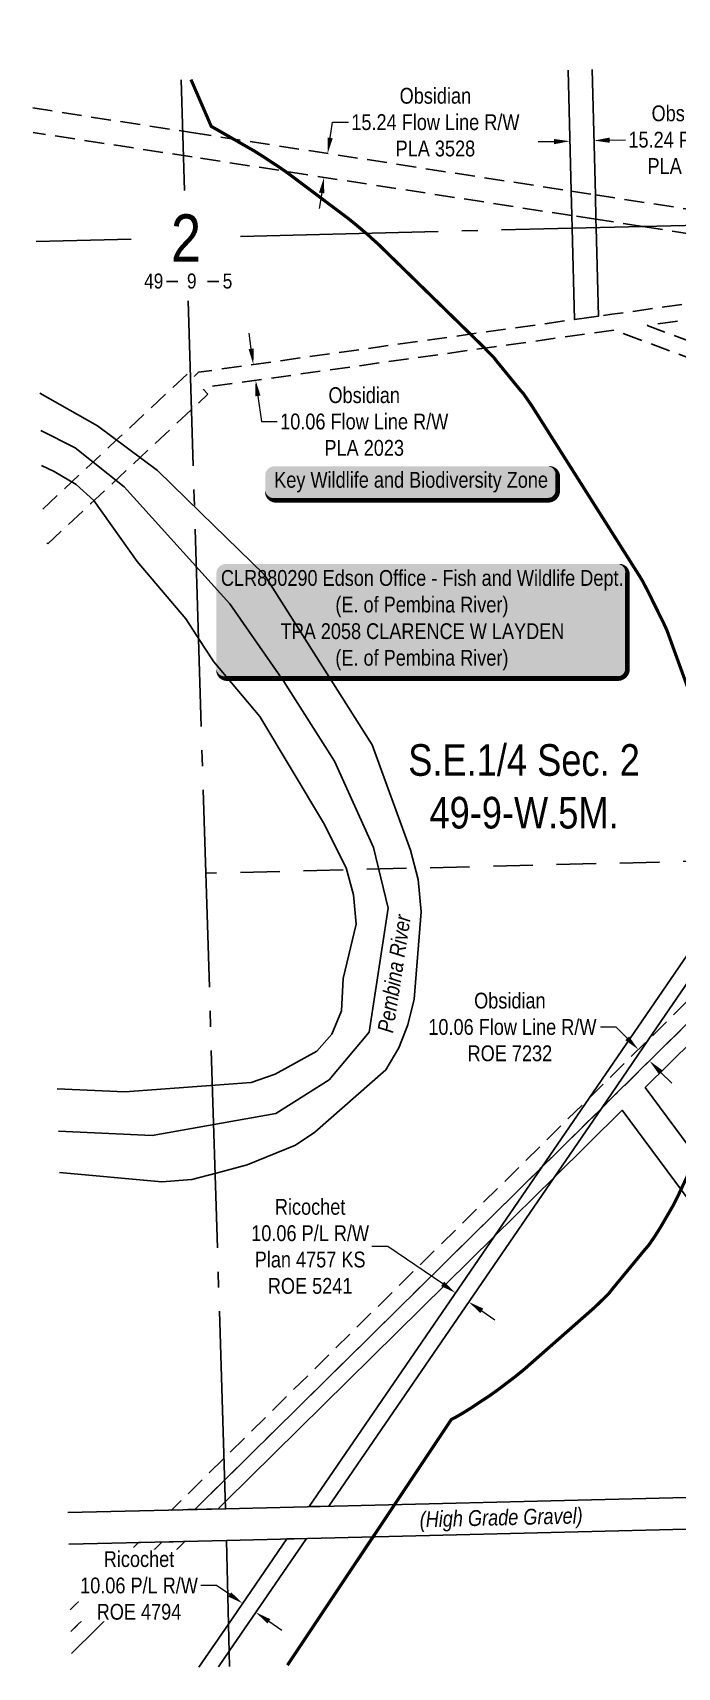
# Model space of a CAD drawing. Extents: x 619576 to 621440, y 5894318 to 5896119.
# Drawn here: x 619576 to 619984, y 5895085 to 5896119 of the extents above; entities that cross this region are included whole.
import ezdxf
from ezdxf.enums import TextEntityAlignment as Align

# ---------------------------------------------------------------- set-up
doc = ezdxf.new("R2010")
doc.units = 0
doc.header["$LTSCALE"] = 5
doc.header["$PDMODE"] = 32
doc.header["$PDSIZE"] = 50
for name, pattern in [('DASHDOT2', [12.7, 6.35, -3.175, 0, -3.175]), ('foc-FLOWLINE', [3.75, 2.5, -1.25]), ('foc-LSD', [8, 5, -3]), ('foc-QUARTERLINE', [33, 25, -3, 2, -3]), ('foc-WHEELTRACKS', [2, 0.4, -1.6])]:
    doc.linetypes.add(name, pattern=pattern)
doc.layers.get('Defpoints').update_dxf_attribs({"color": 9})
for name, color, linetype in [('10', 1, 'Continuous'), ('9', 3, 'Continuous'), ('AS-SURFACE IMPACT', 7, 'Continuous'), ('AS-WILDLIFE', 131, 'DASHDOT2'), ('AS-WILDLIFE-BLOCK', 131, 'Continuous'), ('C-SYMBOL', 7, 'Continuous'), ('F-FLOWLINE', 190, 'foc-FLOWLINE'), ('F-RW', 190, 'Continuous'), ('L-SEC', 7, 'Continuous'), ('L-SECLBL', 7, 'Continuous'), ('L-SECQ', 8, 'foc-QUARTERLINE'), ('L-SECTION-LSD', 7, 'foc-LSD'), ('T-WATER', 160, 'Continuous'), ('T-WATER-P3', 160, 'foc-WHEELTRACKS'), ('T-WATER-T', 170, 'Continuous')]:
    doc.layers.add(name, color=color, linetype=linetype)
for name, color, linetype, lineweight in [('F-EZE-T', 190, 'Continuous', 9), ('F-FLOWLINE-T', 190, 'Continuous', 9), ('F-RW-T', 190, 'Continuous', 9), ('T-TEXT', 48, 'Continuous', 18)]:
    doc.layers.add(name, color=color, linetype=linetype, lineweight=lineweight)
doc.styles.add('175L', font='ARIALN.TTF', dxfattribs={"height": 20})
doc.styles.add('80', font='ARIALN.TTF', dxfattribs={"height": 10})
doc.styles.add('80CG', font='ARIALN.TTF', dxfattribs={"height": 10})
doc.styles.add('80L', font='ARIALN.TTF', dxfattribs={"height": 10})
doc.styles.add('80LS', font='ARIALNI.TTF', dxfattribs={"height": 10})
doc.styles.add('foc-LtypeFont', font='ARIALN.TTF', dxfattribs={"height": 7.35})
doc.styles.add('SIMPLEX', font='ARIALN.TTF')
doc.linetypes.add('foc-TOPO-flowdirection-NOLINE', pattern='A,0,[">",foc-LtypeFont,S=0.3,R=0,X=0,Y=-0.945],-20,[">",foc-LtypeFont,S=0.3,R=0,X=0,Y=-0.945],0', length=20)
doc.dimstyles.new('Compass 5 000', dxfattribs={"dimscale": 5, "dimtxt": 9, "dimasz": 2, "dimexe": 0.2, "dimexo": 0.0625, "dimgap": 0.5, "dimtad": 0, "dimtih": 1, "dimtoh": 1, "dimzin": 0, "dimdsep": 46, "dimtxsty": '80CG', "dimcen": 0.1, "dimse1": 1, "dimse2": 1, "dimclrd": 256, "dimclrt": 256, "dimaunit": 1, "dimadec": 4, "dimazin": 0, "dimtfac": 0.06, "dimtofl": 0, "dimtmove": 0, "dimatfit": 1, "dimfxl": 0.2, "dimtolj": 1, "dimtzin": 0, "dimlwd": -1, "dimarcsym": 0})

# ---------------------------------------------------------------- blocks, each defined once
blk = doc.blocks.new('L-SECLBL')
at = {"layer": '9', "color": 7}
for p, q in [((-5.1, -27.8), (-12.3, -27.8)), ((20.7, -27.8), (13.5, -27.8))]:
    blk.add_line(p, q, dxfattribs=at)
at = {"layer": '10', "color": 2, "style": 'SIMPLEX'}
blk.add_attdef('SEC', text='', height=30, dxfattribs=at).set_placement((0, 0), align=Align.MIDDLE)
at = {"layer": '10', "color": 5, "style": '80L'}
blk.add_attdef('TWP', text='', height=9.5, dxfattribs=at).set_placement((-14.4, -27.4), align=Align.MIDDLE_RIGHT)
blk.add_attdef('RGE', text='', height=9.5, dxfattribs=at).set_placement((3.6, -27.4), align=Align.MIDDLE_CENTER)
blk.add_attdef('MER', text='', height=9.5, dxfattribs=at).set_placement((23.2, -27.4), align=Align.MIDDLE_LEFT)
blk = doc.blocks.new('*U597')
h = blk.add_hatch(color=255)
edge = h.paths.add_edge_path()
edge.add_line((-124, -37), (124, -37))
edge.add_arc((124, -31), 6, 270, 360)
edge.add_line((130, -31), (130, 29.5))
edge.add_arc((124, 29.5), 6, 0, 90)
edge.add_line((124, 35.5), (-124, 35.5))
edge.add_arc((-124, 29.5), 6, 90, 180)
edge.add_line((-130, 29.5), (-130, -31))
edge.add_arc((-124, -31), 6, 180, 270)
at = {"color": 44, "flags": 128}
blk.add_lwpolyline([(-124, -37, 3, 3, 0), (124, -37, 3, 3, 0.414214), (130, -31, 3, 3, 0), (130, 29.5, 3, 0, 0.414214), (124, 35.5, 0, 0, 0), (-124, 35.5, 0, 0, 0.414214), (-130, 29.5, 0, 0, 0), (-130, -31, 0, 3, 0.414214)], format="xyseb", close=True, dxfattribs=at)
at = {"color": 44, "style": '80'}
blk.add_attdef('ENTER_TEXT_001', (-36, -5), '', height=10, dxfattribs=at)
blk = doc.blocks.new('*D601')
at = {"layer": 'Defpoints', "color": 0, "transparency": 16777216}
for p in [(619778.5, 5895917.6), (619779.9, 5895907.6), (619717.4, 5895898.9)]:
    blk.add_point(p, dxfattribs=at)
at = {"layer": 'F-FLOWLINE-T', "transparency": 16777216}
for p, q in [((619714.6, 5895918.7), (619713.3, 5895928.6)), ((619718.8, 5895888.9), (619721.1, 5895872.7)), ((619721.1, 5895872.7), (619731.1, 5895872.7))]:
    blk.add_line(p, q, dxfattribs=at)
for points in [[(619716.3, 5895919), (619713, 5895918.5), (619716, 5895908.8)], [(619720.5, 5895889.2), (619717.2, 5895888.7), (619717.4, 5895898.9)]]:
    blk.add_solid(points, dxfattribs=at)
at = {"layer": 'F-FLOWLINE-T', "transparency": 16777216, "insert": (619786.1, 5895872.7), "char_height": 10, "attachment_point": 5, "style": '80CG'}
blk.add_mtext('\\A1;Obsidian\\P10.06 Flow Line R/W\\PPLA 2023', dxfattribs=at)
blk = doc.blocks.new('*D603')
at = {"layer": 'Defpoints', "color": 0, "transparency": 16777216}
for p in [(619757.1, 5896043.2), (619763, 5896042.3), (619754.7, 5896028.2)]:
    blk.add_point(p, dxfattribs=at)
at = {"layer": 'F-FLOWLINE-T', "transparency": 16777216}
for p, q in [((619764.5, 5896052.2), (619766.1, 5896062.1)), ((619766.1, 5896062.1), (619776.1, 5896062.1)), ((619759.2, 5896017.4), (619757.6, 5896007.5))]:
    blk.add_line(p, q, dxfattribs=at)
for points in [[(619762.9, 5896052.5), (619766.2, 5896051.9), (619763, 5896042.3)], [(619757.5, 5896017.6), (619760.8, 5896017.1), (619760.7, 5896027.2)]]:
    blk.add_solid(points, dxfattribs=at)
at = {"layer": 'F-FLOWLINE-T', "transparency": 16777216, "insert": (619831.1, 5896062.1), "char_height": 10, "attachment_point": 5, "style": '80CG'}
blk.add_mtext('\\A1;Obsidian\\P15.24 Flow Line R/W\\PPLA 3528', dxfattribs=at)
blk = doc.blocks.new('*D605')
at = {"layer": 'Defpoints', "color": 0, "transparency": 16777216}
for p in [(619915.9, 5896058.7), (619931.1, 5896059.1), (619931.4, 5896050.5)]:
    blk.add_point(p, dxfattribs=at)
at = {"layer": 'F-RW-T', "transparency": 16777216}
for p, q in [((619906.1, 5896049.8), (619896.1, 5896049.6)), ((619941.4, 5896050.7), (619951.4, 5896051))]:
    blk.add_line(p, q, dxfattribs=at)
for points in [[(619906.1, 5896051.5), (619906.2, 5896048.2), (619916.1, 5896050.1)], [(619941.3, 5896052.4), (619941.4, 5896049.1), (619931.4, 5896050.5)]]:
    blk.add_solid(points, dxfattribs=at)
at = {"layer": 'F-RW-T', "transparency": 16777216, "insert": (619990.4, 5896051), "char_height": 10, "attachment_point": 5, "style": '80CG'}
blk.add_mtext('\\A1;Obsidian\\P15.24 P/L R/W\\PPLA 4275', dxfattribs=at)
blk = doc.blocks.new('*D617')
at = {"layer": 'Defpoints', "color": 0, "transparency": 16777216}
for p in [(619852.2, 5895315.8), (619822.1, 5895289.8), (619830.4, 5895284.1)]:
    blk.add_point(p, dxfattribs=at)
at = {"layer": 'F-EZE-T', "transparency": 16777216}
for p, q in [((619801, 5895350.9), (619791, 5895350.9)), ((619835.7, 5895327.2), (619801, 5895350.9)), ((619860.4, 5895310.2), (619868.7, 5895304.5))]:
    blk.add_line(p, q, dxfattribs=at)
for points in [[(619836.6, 5895328.6), (619834.7, 5895325.8), (619843.9, 5895321.5)], [(619861.4, 5895311.6), (619859.5, 5895308.8), (619852.2, 5895315.8)]]:
    blk.add_solid(points, dxfattribs=at)
at = {"layer": 'F-EZE-T', "transparency": 16777216, "insert": (619751.9, 5895350.9), "char_height": 10, "attachment_point": 5, "style": '80CG'}
blk.add_mtext('\\A1;Ricochet\\P10.06 P/L R/W\\PPlan 4757 KS\\PROE 5241', dxfattribs=at)
blk = doc.blocks.new('*D618')
at = {"layer": 'Defpoints', "color": 0, "transparency": 16777216}
for p in [(619721.7, 5895143.2), (619730, 5895137.5), (619717.6, 5895119.4)]:
    blk.add_point(p, dxfattribs=at)
at = {"layer": 'F-EZE-T', "transparency": 16777216}
for p, q in [((619692.8, 5895136.4), (619682.8, 5895136.4)), ((619701.1, 5895130.8), (619692.8, 5895136.4)), ((619725.8, 5895113.8), (619734.1, 5895108.1))]:
    blk.add_line(p, q, dxfattribs=at)
for points in [[(619702, 5895132.1), (619700.1, 5895129.4), (619709.3, 5895125.1)], [(619726.8, 5895115.1), (619724.9, 5895112.4), (619717.6, 5895119.4)]]:
    blk.add_solid(points, dxfattribs=at)
at = {"layer": 'F-EZE-T', "transparency": 16777216, "insert": (619643.7, 5895136.4), "char_height": 10, "attachment_point": 5, "style": '80CG', "bg_fill": 3, "box_fill_scale": 1.1, "bg_fill_color": 256, "bg_fill_true_color": 13158600, "bg_fill_transparency": 0}
blk.add_mtext('\\A1;Ricochet \\P10.06 P/L R/W\\PROE 4794', dxfattribs=at)
blk = doc.blocks.new('*D619')
at = {"layer": 'Defpoints', "color": 0, "transparency": 16777216}
for p in [(619959.4, 5895475.5), (619777.1, 5895295.6), (619784.2, 5895288.4)]:
    blk.add_point(p, dxfattribs=at)
at = {"layer": 'F-FLOWLINE-T', "transparency": 16777216}
for p, q in [((619945.4, 5895489.7), (619935.4, 5895489.7)), ((619952.4, 5895482.6), (619945.4, 5895489.7)), ((619973.5, 5895461.2), (619980.5, 5895454.1))]:
    blk.add_line(p, q, dxfattribs=at)
for points in [[(619953.6, 5895483.7), (619951.2, 5895481.4), (619959.4, 5895475.5)], [(619974.7, 5895462.3), (619972.3, 5895460), (619966.5, 5895468.3)]]:
    blk.add_solid(points, dxfattribs=at)
at = {"layer": 'F-FLOWLINE-T', "transparency": 16777216, "insert": (619878.2, 5895489.7), "char_height": 10, "attachment_point": 5, "style": '80CG'}
blk.add_mtext('\\A1;Obsidian\\P 10.06 Flow Line R/W\\PROE 7232', dxfattribs=at)
blk = doc.blocks.new('*U623')
h = blk.add_hatch(color=255)
edge = h.paths.add_edge_path()
edge.add_line((-86.5, -11.5), (86.5, -11.5))
edge.add_arc((86.5, -5.5), 6, 270, 360)
edge.add_line((92.5, -5.5), (92.5, 4))
edge.add_arc((86.5, 4), 6, 0, 90)
edge.add_line((86.5, 10), (-86.5, 10))
edge.add_arc((-86.5, 4), 6, 90, 180)
edge.add_line((-92.5, 4), (-92.5, -5.5))
edge.add_arc((-86.5, -5.5), 6, 180, 270)
at = {"color": 131, "flags": 128}
blk.add_lwpolyline([(-86.5, -11.5, 3, 3, 0), (86.5, -11.5, 3, 3, 0.414214), (92.5, -5.5, 3, 3, 0), (92.5, 4, 3, 0, 0.414214), (86.5, 10, 0, 0, 0), (-86.5, 10, 0, 0, 0.414214), (-92.5, 4, 0, 0, 0), (-92.5, -5.5, 0, 3, 0.414214)], format="xyseb", close=True, dxfattribs=at)
at = {"color": 131, "style": '80'}
blk.add_attdef('ENTER_TEXT_001', (-36, -5), '', height=10, dxfattribs=at)
blk = doc.blocks.new('Blk_Wildlife_Key_Wildlife')
at = {"layer": 'AS-WILDLIFE-BLOCK'}
ref = blk.add_blockref('*U623', (0, 0), dxfattribs=at)
ref.add_attrib('ENTER_TEXT_001', 'Key Wildlife and Biodiversity Zone', (-86.8, -3.6), dxfattribs={"layer": '0', "color": 131, "height": 10, "style": '80'})

msp = doc.modelspace()

# ---------------------------------------------------------------- linework, layer by layer
at = {"layer": 'AS-WILDLIFE', "const_width": 1.999, "flags": 128}
msp.add_lwpolyline([(619676.559, 5896089.11), (619689.375, 5896059.5), (619716.437, 5896044), (619722, 5896040.5), (619732.625, 5896033.5), (619737.687, 5896030), (619775.625, 5896001.5), (619780, 5895998), (619789.5, 5895990), (619791, 5895988.5), (619794.938, 5895985), (619822.562, 5895958), (619862.5, 5895919), (619863.375, 5895918), (619867.875, 5895913.5), (619870.187, 5895910.5), (619884.875, 5895892.5), (619886.688, 5895890.5), (619890.5, 5895885), (619891.875, 5895883), (619960.187, 5895775), (619962.313, 5895771.5), (619965.375, 5895765.5), (619975.062, 5895746), (619977.562, 5895740.5), (619979.187, 5895736), (620003.313, 5895669.5), (620004, 5895667.5), (620004.687, 5895665.5), (620007.375, 5895657), (620008.562, 5895653), (620013.562, 5895634), (620014.937, 5895628), (620015.313, 5895626), (620018.25, 5895609.5), (620018.938, 5895605), (620019.437, 5895601), (620021.25, 5895580.5), (620021.437, 5895578), (620021.625, 5895572), (620021.687, 5895555), (620021.5, 5895548), (620021.375, 5895546.5), (620017.063, 5895491.5), (620016.5, 5895486.5), (620016.125, 5895483.5), (620013.625, 5895468), (620012.937, 5895464.5), (620012.063, 5895460.5), (620008.063, 5895444), (620007.437, 5895441.5), (620006, 5895436.5), (620001.625, 5895423), (619999.312, 5895417), (619993.5, 5895402.5), (619993.063, 5895401), (619991.125, 5895397), (619985, 5895384), (619984.25, 5895382.5), (619981.25, 5895376.5), (619973.125, 5895362.5), (619969.625, 5895357), (619965.812, 5895351.5), (619963.625, 5895349), (619943, 5895324), (619941.063, 5895321.5), (619936.562, 5895317), (619931.938, 5895312.5), (619887.063, 5895273), (619881.5, 5895268.5), (619870.313, 5895260), (619865.375, 5895256.5), (619852.5, 5895248), (619847.625, 5895245), (619844.125, 5895243), (619841.25, 5895241.5), (619737.54, 5895086.041)], dxfattribs=at)
at = {"layer": 'F-FLOWLINE'}
msp.add_lwpolyline([(619576.485, 5896071.118), (619676.879, 5896055.617), (619916.927, 5896018.551), (619932.241, 5896016.187), (620048.426, 5895998.246), (620195.581, 5895975.532), (620315.714, 5895977.304), (620330.723, 5895977.526), (620330.853, 5895972.495), (620331.11, 5895962.281), (620316.097, 5895962.059), (620194.523, 5895960.266), (620175.995, 5895963.125), (620141.489, 5895968.453), (619962.223, 5895996.126), (619932.638, 5896000.699), (619917.324, 5896003.063), (619677.264, 5896040.129), (619576.872, 5896055.629)], dxfattribs=at)
at = {"layer": 'F-FLOWLINE', "flags": 128}
for points in [[(619582.835, 5895817.424), (619629.496, 5895861.081), (619674.758, 5895903.431), (619677.567, 5895900.428), (619680.666, 5895903.327), (619681.341, 5895903.958), (619919.013, 5895937.27), (619934.212, 5895939.4), (619942.619, 5895940.58), (620141.489, 5895968.453), (620191.565, 5895975.472), (620195.581, 5895975.532), (620315.714, 5895977.304), (620330.723, 5895977.526), (620330.853, 5895972.495), (620315.841, 5895972.273), (620232.478, 5895971.043), (620175.995, 5895963.125), (619965.025, 5895933.556), (620202.642, 5895845.191), (620212.355, 5895841.579), (620221.604, 5895838.14), (620221.87, 5895827.519), (620206.604, 5895833.183), (620196.885, 5895836.788), (619944.016, 5895930.61), (619685.892, 5895894.432), (619684.444, 5895893.077), (619687.254, 5895890.075), (619681.138, 5895884.352), (619644.4, 5895849.978), (619586.083, 5895795.415), (619583.312, 5895798.376)], [(619600.268, 5895121.028), (619643.354, 5895163.548), (619658.051, 5895163.909), (619600.613, 5895107.226)]]:
    msp.add_lwpolyline(points, dxfattribs=at)
msp.add_lwpolyline([(619698.074, 5895203.406), (619678.954, 5895184.537), (619664.261, 5895184.176), (619697.731, 5895217.21), (619928.309, 5895444.741), (619965.936, 5895481.873), (620224.903, 5895737.463), (620239.608, 5895737.832), (619943.131, 5895445.248), (619936.064, 5895438.273), (619898.437, 5895401.14), (619698.074, 5895203.406)], close=True, dxfattribs=at)
at = {"layer": 'F-RW'}
msp.add_lwpolyline([(619930.208, 5896095.372), (619932.241, 5896016.187), (619932.638, 5896000.699), (619932.774, 5895995.403), (619934.212, 5895939.4), (619919.013, 5895937.27), (619917.53, 5895995.028), (619917.324, 5896003.063), (619916.927, 5896018.551), (619914.964, 5896094.996)], dxfattribs=at)
at = {"layer": 'F-RW', "flags": 128}
for points in [[(620206.604, 5895833.183), (619965.936, 5895481.873), (619936.064, 5895438.273), (619906.154, 5895394.614), (619763.657, 5895186.605), (619751.26, 5895186.303), (619868.527, 5895357.48), (619898.437, 5895401.14), (619928.309, 5895444.741), (620196.885, 5895836.788)], [(619681.578, 5895084.671), (619700.297, 5895111.958), (619737.241, 5895165.845), (619749.631, 5895166.147), (619700.708, 5895094.789), (619693.975, 5895084.975)], [(619600.613, 5895107.226), (619658.051, 5895163.909), (619672.743, 5895164.269), (619665.123, 5895156.749), (619600.959, 5895093.426)]]:
    msp.add_lwpolyline(points, dxfattribs=at)
msp.add_lwpolyline([(619963.659, 5895451.365), (620152.958, 5895196.113), (620128.341, 5895195.511), (619949.188, 5895437.083), (619906.154, 5895394.614), (619868.527, 5895357.48), (619698.417, 5895189.604), (619693.649, 5895184.897), (619678.954, 5895184.537), (619698.074, 5895203.406), (619898.437, 5895401.14), (619936.064, 5895438.273), (619943.131, 5895445.248), (620239.608, 5895737.832), (620254.311, 5895738.202), (619963.659, 5895451.365)], close=True, dxfattribs=at)
at = {"layer": 'L-SEC'}
for p, q in [((619698.54, 5895185.018), (620502.646, 5895204.681)), ((619598.727, 5895182.577), (619698.54, 5895185.018)), ((619699.031, 5895164.914), (620503.138, 5895184.577)), ((619599.23, 5895162.474), (619699.031, 5895164.914))]:
    msp.add_line(p, q, dxfattribs=at)
at = {"layer": 'L-SECQ'}
for p, q in [((619672.513, 5896019.015), (619670.342, 5896088.957)), ((619707.94, 5895989.887), (620482.456, 5896008.94)), ((619578.598, 5895986.705), (619638.703, 5895988.183)), ((619698.407, 5895185.014), (619674.685, 5895949.074)), ((619700.938, 5895085.145), (619699.031, 5895164.914))]:
    msp.add_line(p, q, dxfattribs=at)
at = {"layer": 'L-SECTION-LSD'}
msp.add_line((620492.551, 5895606.811), (619685.926, 5895587.026), dxfattribs=at)
at = {"layer": 'T-WATER', "flags": 128}
for points in [[(619580.999, 5895890.79), (619617.541, 5895869.985), (619655.478, 5895841.722), (619682.866, 5895814.965), (619722.858, 5895775.895), (619791.163, 5895668.219), (619815.324, 5895601.55), (619820.215, 5895583.049), (619822.004, 5895562.552), (619817.66, 5895507.265), (619813.664, 5895491.002), (619807.887, 5895476.6), (619799.836, 5895462.545), (619754.94, 5895423.173), (619742.729, 5895414.956), (619712.058, 5895402.565), (619693.249, 5895397.542), (619677.006, 5895393.206), (619658.221, 5895391.823), (619593.344, 5895397.634)], [(619592.017, 5895450.644), (619634.767, 5895448.709), (619691.871, 5895452.929), (619714.597, 5895454.61), (619729.808, 5895459.874), (619756.132, 5895474.461), (619765.71, 5895485.105), (619771.827, 5895499.998), (619772.843, 5895520.339), (619781.077, 5895554.711), (619779.343, 5895573.307), (619774.616, 5895590.382), (619760.44, 5895618.979), (619719.995, 5895686.247), (619690.936, 5895720.723), (619684.98, 5895729.981), (619673.405, 5895747.971), (619642.623, 5895784.187), (619615.228, 5895822.823), (619603.916, 5895832.859), (619590.154, 5895841.155), (619582.146, 5895844.96)]]:
    msp.add_lwpolyline(points, dxfattribs=at)
at = {"layer": 'T-WATER-P3', "linetype": 'foc-TOPO-flowdirection-NOLINE', "flags": 128}
msp.add_lwpolyline([(619592.688, 5895423.839), (619652.027, 5895421.112), (619730.269, 5895435.12), (619763.864, 5895456.41), (619789.189, 5895486.495), (619801.205, 5895564.829), (619791.932, 5895603.321), (619767.346, 5895657.921), (619735.177, 5895708.261), (619701.072, 5895757.507), (619634.399, 5895831.512), (619603.233, 5895856.145), (619581.594, 5895867.019)], dxfattribs=at)

# ---------------------------------------------------------------- block references
at = {"layer": 'AS-SURFACE IMPACT'}
ref = msp.add_blockref('*U597', (619822.581, 5895747.181), dxfattribs=dict(at, xscale=0.99964529, yscale=0.99964529, zscale=0.99964529))
ref.add_attrib('ENTER_TEXT_001', 'CLR880290 Edson Office - Fish and Wildlife Dept.', (619695.487, 5895768.814), dxfattribs={"layer": '0', "color": 44, "height": 9.99645, "style": '80'})
ref.add_attrib('ENTER_TEXT_002', '(E. of Pembina River)', (619767.852, 5895751.983), dxfattribs={"layer": '0', "color": 44, "height": 9.99645, "style": '80'})
ref.add_attrib('ENTER_TEXT_003', 'TPA 2058 CLARENCE W LAYDEN', (619733.196, 5895735.145), dxfattribs={"layer": '0', "color": 44, "height": 9.99645, "style": '80'})
ref.add_attrib('ENTER_TEXT_004', '(E. of Pembina River)', (619767.852, 5895718.314), dxfattribs={"layer": '0', "color": 44, "height": 9.99645, "style": '80'})
at = {"layer": 'AS-WILDLIFE-BLOCK', "xscale": 0.99964529, "yscale": 0.99964529, "zscale": 0.99964529}
msp.add_blockref('Blk_Wildlife_Key_Wildlife', (619815.969, 5895834.483), dxfattribs=at)
at = {"layer": 'L-SECLBL', "xscale": 0.99964529, "yscale": 0.99964529, "zscale": 0.99964529}
msp.add_blockref('L-SECLBL', (619673.444, 5895989.038), dxfattribs=at).add_auto_attribs({'SEC': '2', 'TWP': '49', 'RGE': '9', 'MER': '5'})

# ---------------------------------------------------------------- texts
at = {"layer": 'C-SYMBOL', "color": 3, "insert": (619887.158, 5895668.643), "char_height": 19.99291, "width": 145.42807, "attachment_point": 2, "style": '175L'}
msp.add_mtext('S.E.1/4 Sec. 2\\P49-9-W.5M.', dxfattribs=at)
at = {"layer": 'T-TEXT', "insert": (619872.56, 5895184.474), "char_height": 9.99645, "width": 104.91941, "attachment_point": 2, "rotation": 1.400813, "style": '80LS'}
msp.add_mtext('(High Grade Gravel)', dxfattribs=at)
at = {"layer": 'T-WATER-T', "insert": (619794.336, 5895486.775), "char_height": 9.99645, "attachment_point": 1, "rotation": 81.278995, "style": '80CG'}
msp.add_mtext_dynamic_manual_height_columns('\\pi0.33966;{\\fArial Narrow|b0|i1|c0|p34;Pembina River}', width=76.21869, gutter_width=50, heights=[0], dxfattribs=at)

# ---------------------------------------------------------------- dimensions: what is measured, and where the dimension line sits
at = {"layer": 'F-EZE-T'}
dim = msp.add_linear_dim(base=(619852.196, 5895315.85), p1=(619822.14, 5895289.769), p2=(619830.436, 5895284.086), angle=325.586873, text='Ricochet\\P10.06 P/L R/W\\PPlan 4757 KS\\PROE 5241', dimstyle='Compass 5 000', dxfattribs=at)
dim.commit()
dim.dimension.update_dxf_attribs({"geometry": '*D617', "text_midpoint": (619751.943, 5895350.902), "dimtype": 161})
at = {"layer": 'F-FLOWLINE-T'}
dim = msp.add_aligned_dim(p1=(619754.738, 5896028.167), p2=(619757.064, 5896043.236), distance=-6.014, text='Obsidian\\P15.24 Flow Line R/W\\PPLA 3528', dimstyle='Compass 5 000', dxfattribs=at)
dim.commit()
dim.dimension.update_dxf_attribs({"geometry": '*D603', "text_midpoint": (619831.06, 5896062.084)})
for base, p1, p2, angle, text, picture, middle in [((619717.431, 5895898.852), (619778.505, 5895917.577), (619779.902, 5895907.608), 277.978633, 'Obsidian\\P10.06 Flow Line R/W\\PPLA 2023', '*D601', (619786.096, 5895872.701)), ((619959.433, 5895475.453), (619784.202, 5895288.404), (619777.136, 5895295.565), 134.618883, 'Obsidian\\P 10.06 Flow Line R/W\\PROE 7232', '*D619', (619878.178, 5895489.689))]:
    dim = msp.add_linear_dim(base=base, p1=p1, p2=p2, angle=angle, text=text, dimstyle='Compass 5 000', dxfattribs=at)
    dim.commit()
    dim.dimension.update_dxf_attribs({"geometry": picture, "text_midpoint": middle, "dimtype": 161})
at = {"layer": 'F-RW-T'}
dim = msp.add_aligned_dim(p1=(619915.895, 5896058.734), p2=(619931.139, 5896059.125), distance=-8.652, text='Obsidian\\P15.24 P/L R/W\\PPLA 4275', dimstyle='Compass 5 000', dxfattribs=at)
dim.commit()
dim.dimension.update_dxf_attribs({"geometry": '*D605', "text_midpoint": (619990.44, 5896050.989)})

# ---------------------------------------------------------------- next in the draw order: dimensions: what is measured, and where the dimension line sits
at = {"layer": 'F-EZE-T'}
dim = msp.add_linear_dim(base=(619717.599, 5895119.426), p1=(619721.719, 5895143.205), p2=(619730.006, 5895137.523), angle=325.565628, text='Ricochet \\P10.06 P/L R/W\\PROE 4794', dimstyle='Compass 5 000', override={"dimtfill": 1}, dxfattribs=at)
dim.commit()
dim.dimension.update_dxf_attribs({"geometry": '*D618', "text_midpoint": (619643.731, 5895136.417), "dimtype": 161})

doc.saveas('drawing.dxf')
